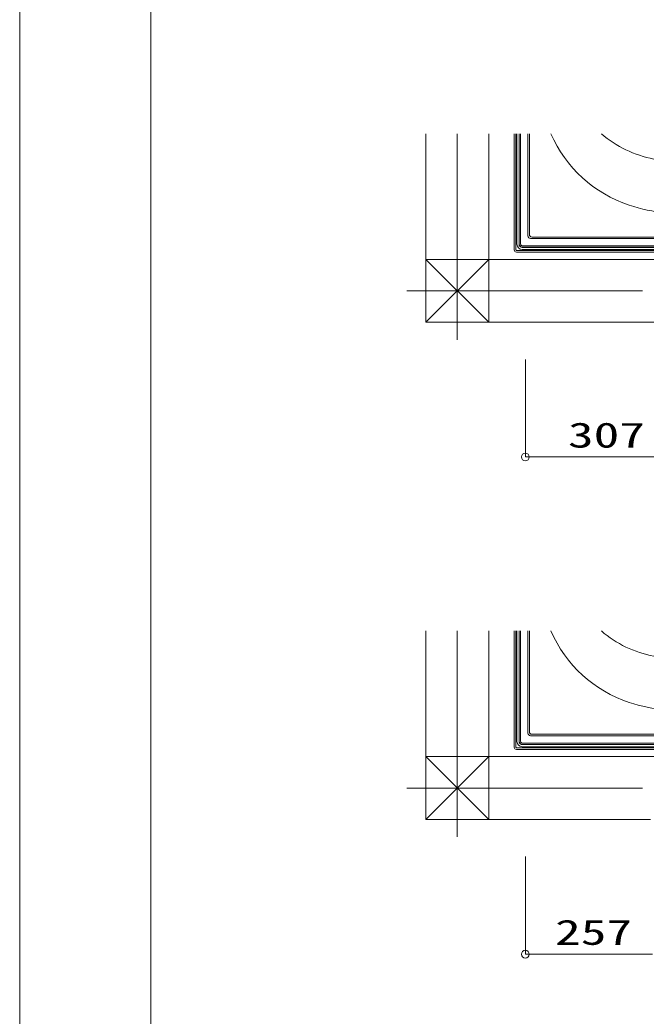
# Model space of a CAD drawing. Units: millimetres on the paper. Extents: x -305 to 305, y -152 to 152.
# Drawn here: x -301 to -253.2, y -76.1 to 0 of the extents above; entities that cross this region are included whole.
import ezdxf
from ezdxf.enums import TextEntityAlignment as Align

# ---------------------------------------------------------------- set-up
doc = ezdxf.new("R2010")
doc.units = ezdxf.units.MM
doc.linetypes.add('LONG_CHAIN', pattern=[21, 18, -1, 1, -1])
for name, color, linetype, lineweight in [('0-0_0', 7, 'Continuous', 9), ('0-1_VIEW0001', 7, 'Continuous', 9), ('0-3_図面枠', 3, 'Continuous', 9), ('0-4_DEFPOINTS', 7, 'Continuous', 9)]:
    doc.layers.add(name, color=color, linetype=linetype, lineweight=lineweight)
doc.styles.add('ＭＳ ゴシック', font='')
doc.styles.get('ＭＳ ゴシック').set_extended_font_data('MS Gothic')

# ---------------------------------------------------------------- blocks, each defined once
blk = doc.blocks.new('_ORIGIN')
at = {"layer": '0-0_0'}
blk.add_line((0, 0), (-1, 0), dxfattribs=at)
blk.add_circle((0, 0), 0.5, dxfattribs=at)

msp = doc.modelspace()

# ---------------------------------------------------------------- linework, layer by layer
at = {"layer": '0-0_0', "color": 4}
msp.add_line((-291.017, 134.963), (-291.017, -138.498), dxfattribs=at)
at = {"layer": '0-1_VIEW0001'}
for p, q in [((-270.031, -8.696), (-270.031, -23.096)), ((-265.231, -8.696), (-265.231, -23.096)), ((-263.279, -17.577), (-263.279, -8.696)), ((-263.151, -8.696), (-263.151, -16.897)), ((-263.151, -17.577), (-263.151, -8.696)), ((-263.071, -17.137), (-263.071, -8.696)), ((-262.911, -17.137), (-262.911, -8.696)), ((-262.897, -17.123), (-262.897, -8.696)), ((-262.791, -17.137), (-262.791, -8.696)), ((-262.231, -16.497), (-262.231, -8.696)), ((-262.124, -16.39), (-262.124, -8.696)), ((-262.031, -16.697), (-230.565, -16.697)), ((-261.924, -16.59), (-230.701, -16.59)), ((-263.071, -16.777), (-263.151, -16.777)), ((-263.071, -16.897), (-263.151, -16.897)), ((-262.671, -17.257), (-234.23, -17.257)), ((-262.671, -17.377), (-232.371, -17.377)), ((-262.657, -17.363), (-232.386, -17.363)), ((-248.072, -17.617), (-263.111, -17.617)), ((-248.072, -17.745), (-263.111, -17.745)), ((-262.671, -17.537), (-232.451, -17.537)), ((-262.431, -17.537), (-262.431, -17.617)), ((-248.072, -17.617), (-262.431, -17.617)), ((-262.311, -17.537), (-262.311, -17.617)), ((-265.231, -18.295), (-270.033, -23.096)), ((-270.033, -18.296), (-265.231, -23.097)), ((-270.033, -18.296), (-250.456, -18.296)), ((-270.031, -23.096), (-250.872, -23.096)), ((-262.432, -25.937), (-262.432, -33.396)), ((-261.832, -33.396), (-250.732, -33.396)), ((-270.032, -46.695), (-270.032, -61.095)), ((-265.232, -46.695), (-265.232, -61.095)), ((-263.28, -55.576), (-263.28, -46.695)), ((-263.152, -46.695), (-263.152, -54.896)), ((-263.152, -55.576), (-263.152, -46.695)), ((-263.072, -55.136), (-263.072, -46.695)), ((-262.912, -55.136), (-262.912, -46.695)), ((-262.897, -55.122), (-262.897, -46.695)), ((-262.792, -55.136), (-262.792, -46.695)), ((-262.232, -54.496), (-262.232, -46.695)), ((-262.124, -54.389), (-262.124, -46.695)), ((-263.072, -54.776), (-263.152, -54.776)), ((-262.032, -54.696), (-230.565, -54.696)), ((-261.924, -54.589), (-230.701, -54.589)), ((-263.072, -54.896), (-263.152, -54.896)), ((-262.672, -55.256), (-234.23, -55.256)), ((-262.672, -55.376), (-232.372, -55.376)), ((-262.672, -55.536), (-232.452, -55.536)), ((-262.657, -55.362), (-232.386, -55.362)), ((-262.432, -55.536), (-262.432, -55.616)), ((-262.312, -55.536), (-262.312, -55.616)), ((-265.232, -56.294), (-270.033, -61.095)), ((-270.033, -56.295), (-265.232, -61.096)), ((-270.033, -56.295), (-252.456, -56.295)), ((-250.072, -55.616), (-263.112, -55.616)), ((-250.072, -55.744), (-263.112, -55.744)), ((-250.072, -55.616), (-262.432, -55.616)), ((-270.032, -61.095), (-252.872, -61.095)), ((-262.432, -63.936), (-262.432, -71.395)), ((-261.832, -71.395), (-252.732, -71.395))]:
    msp.add_line(p, q, dxfattribs=at)
at = {"layer": '0-1_VIEW0001', "linetype": 'LONG_CHAIN'}
for p, q in [((-267.631, -8.696), (-267.631, -24.439)), ((-271.483, -20.696), (-250.392, -20.696)), ((-267.632, -46.695), (-267.632, -62.438)), ((-271.483, -58.695), (-252.392, -58.695))]:
    msp.add_line(p, q, dxfattribs=at)
at = {"layer": '0-1_VIEW0001'}
for centre, radius, start, end in [((-251.329, -4.675), 10, 203.71075, 251.53272), ((-250.917, -2.001), 8.8, 229.53194, 258.76528), ((-250.695, -2.778), 12, 251.53272, 265.04556), ((-262.031, -16.497), 0.2, 179.99999, 270), ((-261.924, -16.39), 0.2, 180, 270), ((-262.671, -17.137), 0.4, 180, 270), ((-262.671, -17.137), 0.24, 179.99999, 270), ((-262.657, -17.123), 0.24, 179.99999, 270), ((-262.671, -17.137), 0.12, 179.99999, 270), ((-263.111, -17.577), 0.168, 179.99999, 270), ((-263.111, -17.577), 0.04, 180, 270), ((-251.329, -42.674), 10, 203.71075, 251.53272), ((-250.917, -40), 8.8, 229.53194, 258.76528), ((-250.695, -40.777), 12, 251.53272, 265.04556), ((-262.032, -54.496), 0.2, 179.99999, 270), ((-261.924, -54.389), 0.2, 180, 270), ((-262.672, -55.136), 0.4, 180, 270), ((-262.672, -55.136), 0.24, 179.99999, 270), ((-262.657, -55.122), 0.24, 179.99999, 270), ((-262.672, -55.136), 0.12, 179.99999, 270), ((-263.112, -55.576), 0.168, 179.99999, 270), ((-263.112, -55.576), 0.04, 180, 270)]:
    msp.add_arc(centre, radius, start, end, dxfattribs=at)
at = {"layer": '0-3_図面枠'}
msp.add_lwpolyline([(-291.017, -138.498), (108.983, -138.498), (108.983, 138.502), (-291.017, 138.502)], close=True, dxfattribs=at)
at = {"layer": '0-4_DEFPOINTS'}
msp.add_line((-301.017, -148.498), (-301.017, 148.502), dxfattribs=at)

# ---------------------------------------------------------------- block references
at = {"layer": '0-1_VIEW0001', "xscale": 0.6, "yscale": 0.6, "rotation": 180}
for p in [(-262.432, -33.396), (-262.432, -71.395)]:
    msp.add_blockref('_ORIGIN', p, dxfattribs=at)

# ---------------------------------------------------------------- texts
at = {"layer": '0-1_VIEW0001', "style": 'ＭＳ ゴシック', "width": 1.5}
for s, p in [('307', (-259.179, -33.258)), ('257', (-260.163, -71.256))]:
    msp.add_text(s, height=1.921, dxfattribs=at).set_placement(p, align=Align.BOTTOM_LEFT)

doc.saveas('drawing.dxf')
